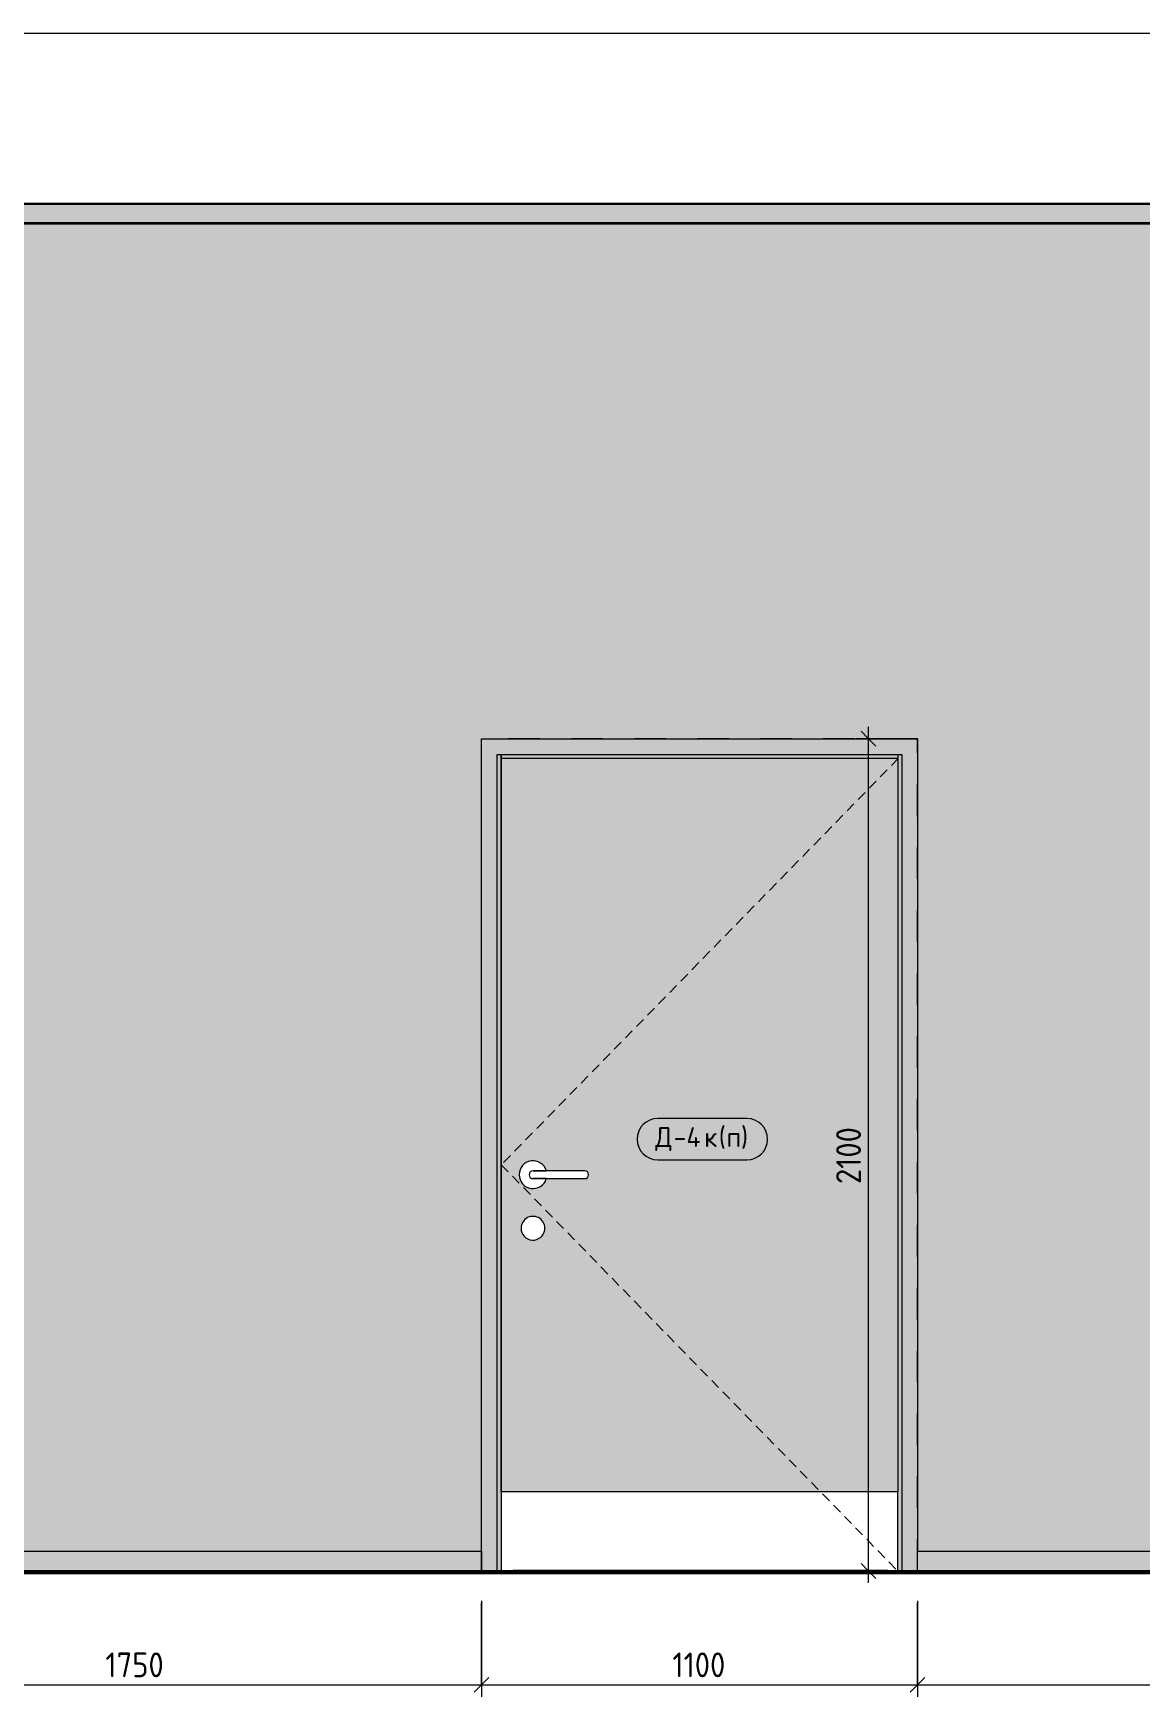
# Model space of a CAD drawing. Header units: millimetres. Extents: x 16345 to 138513, y -2470 to 23828.
# Drawn here: x 49569 to 52363, y 3883 to 8080 of the extents above; entities that cross this region are included whole.
import ezdxf

# ---------------------------------------------------------------- set-up
doc = ezdxf.new("R2010")
doc.units = ezdxf.units.MM
doc.linetypes.add('200_ШТРИХ__ш1_п0_6_', pattern=[40, 25, -15])
doc.linetypes.add('Штрих', pattern=[158.75, 79.375, -79.375])
for name, color, linetype, lineweight in [('A-ANNO-DIMS', 7, 'Continuous', 9), ('A-ANNO-DIMS-25', 7, 'Continuous', 9), ('A-DOOR', 7, 'Continuous', 9), ('A-DOOR-2', 7, '200_ШТРИХ__ш1_п0_6_', 9), ('A-DOOR-4', 7, 'Штрих', 9), ('A-DOOR-FRAM-1', 7, 'Continuous', 9), ('A-DOOR-IDEN', 7, 'Continuous', 9), ('A-FLOR', 7, 'Continuous', 9), ('A-GENM', 7, 'Continuous', 9), ('A-WALL-PATT', 7, 'Continuous', 9), ('I-WALL', 7, 'Continuous', 9)]:
    doc.layers.add(name, color=color, linetype=linetype, lineweight=lineweight)
for name, color, linetype, lineweight, true_color in [('A-CLNG-1', 7, 'Continuous', 9, 0x787878), ('A-CLNG-FNSH-1', 7, 'Continuous', 30, 0x3c3c3c), ('A-FLOR-FNSH-1', 7, 'Continuous', 30, 0x3c3c3c)]:
    doc.layers.add(name, color=color, linetype=linetype, lineweight=lineweight, true_color=true_color)
doc.styles.add('GOST Common_1', font='GOST_Common.ttf', dxfattribs={"height": 50})
doc.styles.add('ISOCPEUR_1', font='isocpeur.ttf', dxfattribs={"width": 0.9, "height": 62.5})
doc.dimstyles.new('ISO-2_5_0_9К_БОЛЬШОЙ_1', dxfattribs={"dimscale": 304.8, "dimtxt": 62.248823, "dimasz": 0.123031, "dimexe": 0.098425, "dimexo": 0.246063, "dimgap": 0, "dimtad": 1, "dimdec": 0, "dimrnd": 10, "dimzin": 0, "dimdsep": 46, "dimtxsty": 'ISOCPEUR_1', "dimblk1": 'OBLIQUE', "dimblk2": 'OBLIQUE', "dimsah": 1, "dimcen": 0.09, "dimdle": 0.098425, "dimazin": 0, "dimtfac": 1, "dimtdec": 4, "dimtix": 1, "dimtmove": 0, "dimatfit": 3, "dimfxl": 1, "dimtvp": 1, "dimtolj": 1, "dimtzin": 0, "dimarcsym": 2})

# ---------------------------------------------------------------- blocks, each defined once
blk = doc.blocks.new('110_Дверь_СКБ_1Ст_Внутренняя1 - Д-4к_п__1100x2100h_Артистические EI30-23985503-Развертка 2_28-7')
at = {"layer": 'A-DOOR'}
h = blk.add_hatch(color=256, dxfattribs=at)
h.paths.add_polyline_path([(-27410, 4400), (-26410, 4400), (-26410, 6250), (-27410, 6250), (-27410, 4680.3)])
h.paths.add_polyline_path([(-27332.1, 5035.1), (-27339.5, 5036.5), (-27346.2, 5039.8), (-27352, 5044.6), (-27356.3, 5050.6), (-27359.1, 5057.6), (-27360, 5065), (-27359, 5072.5), (-27356.3, 5079.5), (-27351.8, 5085.6), (-27345.9, 5090.4), (-27339.1, 5093.6), (-27331.6, 5095), (-27324.1, 5094.4), (-27316.9, 5092), (-27310.6, 5087.9), (-27305.5, 5082.3), (-27302, 5075.6), (-27300.2, 5068.3), (-27300.3, 5060.7), (-27302.3, 5053.5), (-27306, 5047), (-27311.2, 5041.6), (-27317.5, 5037.7), (-27324.7, 5035.5)])
h.paths.add_polyline_path([(-27330.5, 5165), (-27339.5, 5166.3), (-27347.8, 5169.9), (-27354.9, 5175.4), (-27360.4, 5182.7), (-27363.8, 5191), (-27365, 5200), (-27363.8, 5209), (-27360.4, 5217.3), (-27354.9, 5224.6), (-27347.8, 5230.1), (-27339.1, 5233.7), (-27330, 5234.9), (-27321.5, 5234), (-27313.1, 5230.7), (-27305.8, 5225.3), (-27300.1, 5218.3), (-27296.5, 5210), (-27200, 5210), (-27197.4, 5209.7), (-27195, 5208.7), (-27192.9, 5207.1), (-27191.3, 5205), (-27190.3, 5202.6), (-27190, 5200), (-27190.3, 5197.4), (-27191.3, 5195), (-27192.9, 5192.9), (-27195, 5191.3), (-27197.4, 5190.3), (-27200, 5190), (-27296.5, 5190), (-27300.1, 5181.7), (-27305.8, 5174.7), (-27313.1, 5169.3), (-27321.9, 5166), (-27330, 5165.1)])
at = {"layer": 'A-DOOR-FRAM-1'}
for points in [[(-26360, 4200), (-26360, 6300), (-27460, 6300), (-27460, 4200), (-27420, 4200), (-27420, 6260), (-26400, 6260), (-26400, 4200)], [(-27420, 4200), (-27410, 4200), (-27410, 6260), (-27420, 6260), (-27420, 4201.8)], [(-27410, 6250), (-26410, 6250), (-26410, 6260), (-27410, 6260)], [(-26400, 4200), (-26400, 6260), (-26410, 6260), (-26410, 4200)]]:
    blk.add_hatch(color=256, dxfattribs=at).paths.add_polyline_path(points)
at = {"layer": 'A-DOOR'}
for p, q in [((-26410, 6250), (-27410, 6250)), ((-27410, 4400), (-27410, 6250)), ((-26410, 6250), (-26410, 4400)), ((-27200, 5210), (-27330, 5210)), ((-27330, 5210), (-27296.5, 5210)), ((-27330, 5190), (-27200, 5190)), ((-27296.5, 5190), (-27330, 5190)), ((-26410, 4400), (-27410, 4400)), ((-27410, 4400), (-27410, 4200)), ((-26410, 4200), (-26410, 4400))]:
    blk.add_line(p, q, dxfattribs=at)
for centre, radius, start, end in [((-27330, 5200), 35, 16.6015, 180), ((-27330, 5200), 10, 90, 270), ((-27330, 5200), 10, 90, 270), ((-27200, 5200), 10, 270, 90), ((-27330, 5200), 35, 180, 343.3985), ((-27330, 5065), 30, 351.8301, 180), ((-27330, 5065), 30, 180, 351.8301)]:
    blk.add_arc(centre, radius, start, end, dxfattribs=at)
at = {"layer": 'A-DOOR-2'}
for p, q in [((-26408.6, 6250), (-27410, 5225)), ((-27410, 5225), (-26410, 4200))]:
    blk.add_line(p, q, dxfattribs=at)
at = {"layer": 'A-DOOR-4'}
for p, q in [((-26360, 6300), (-27460, 6300)), ((-27460, 4200), (-27460, 6300)), ((-26360, 6300), (-27460, 6300)), ((-27460, 4200), (-27460, 6300)), ((-26360, 4200), (-26360, 6300)), ((-26360, 4200), (-26360, 6300))]:
    blk.add_line(p, q, dxfattribs=at)
at = {"layer": 'A-DOOR-FRAM-1'}
for p, q in [((-27420, 4200), (-27420, 6260)), ((-27420, 6260), (-26400, 6260)), ((-27410, 6250), (-27410, 6260)), ((-27410, 6260), (-27410, 4400)), ((-26410, 6260), (-26410, 6250)), ((-26410, 6260), (-26410, 4400)), ((-26400, 6260), (-26400, 4200)), ((-26410, 6250), (-27410, 6250))]:
    blk.add_line(p, q, dxfattribs=at)
blk = doc.blocks.new('Плинтус - Плинтус темный _ст_школа_-32862081-Развертка 2_28-7')
at = {"layer": 'A-GENM'}
blk.add_hatch(color=256, dxfattribs=at).paths.add_polyline_path([(-27590.7, 4200), (-27460, 4200), (-27460, 4250), (-30945.7, 4250), (-30945.7, 4200), (-27674.6, 4200)])
for p, q in [((-30945.7, 4250), (-27460, 4250)), ((-27460, 4250), (-27460, 4200))]:
    blk.add_line(p, q, dxfattribs=at)
blk = doc.blocks.new('Плинтус - Плинтус темный _ст_школа_-32862082-Развертка 2_28-7')
at = {"layer": 'A-GENM'}
blk.add_hatch(color=256, dxfattribs=at).paths.add_polyline_path([(-25829.4, 4200), (-24370, 4200), (-24370, 4250), (-26360, 4250), (-26360, 4200), (-25871.3, 4200)])
for p, q in [((-26360, 4250), (-24370, 4250)), ((-26360, 4200), (-26360, 4250)), ((-24370, 4250), (-24370, 4200))]:
    blk.add_line(p, q, dxfattribs=at)
blk = doc.blocks.new('DIMBLOCK28-Развертка 2_28-7')
at = {"layer": 'A-ANNO-DIMS-25'}
for p, q in [((48949.8, 4125), (48949.8, 3882.8)), ((48949.8, 3912.8), (48949.8, 4120)), ((50699.6, 4125), (50699.6, 3882.8)), ((50699.6, 3912.8), (50699.6, 4120)), ((48949.8, 3912.8), (50699.6, 3912.8))]:
    blk.add_line(p, q, dxfattribs=at)
at = {"layer": 'A-ANNO-DIMS-25', "lineweight": 20}
for p, q in [((48949.8, 3912.8), (48931.1, 3894.1)), ((48949.8, 3912.8), (48968.6, 3931.6)), ((50699.6, 3912.8), (50680.8, 3894.1)), ((50699.6, 3912.8), (50718.3, 3931.6))]:
    blk.add_line(p, q, dxfattribs=at)
at = {"layer": 'A-ANNO-DIMS-25', "color": 0, "insert": (49751.1, 3994.5), "char_height": 62.5, "width": 176.691, "attachment_point": 1, "line_spacing_factor": 1.149209, "style": 'ISOCPEUR_1'}
blk.add_mtext('1750', dxfattribs=at)
blk = doc.blocks.new('_Oblique')
at = {"color": 0, "linetype": 'ByBlock', "lineweight": -2}
blk.add_line((-0.5, -0.5), (0.5, 0.5), dxfattribs=at)
blk = doc.blocks.new('DIMBLOCK29-Развертка 2_28-7')
at = {"layer": 'A-ANNO-DIMS-25'}
for p, q in [((50699.6, 4125), (50699.6, 3882.8)), ((50699.6, 3912.8), (50699.6, 4120)), ((51799.6, 4125), (51799.6, 3882.8)), ((51799.6, 3912.8), (51799.6, 4120)), ((50699.6, 3912.8), (51799.6, 3912.8))]:
    blk.add_line(p, q, dxfattribs=at)
at = {"layer": 'A-ANNO-DIMS-25', "lineweight": 20}
for p, q in [((50699.6, 3912.8), (50680.8, 3894.1)), ((50699.6, 3912.8), (50718.3, 3931.6)), ((51799.6, 3912.8), (51780.8, 3894.1)), ((51799.6, 3912.8), (51818.3, 3931.6))]:
    blk.add_line(p, q, dxfattribs=at)
at = {"layer": 'A-ANNO-DIMS-25', "color": 0, "insert": (51181.3, 3994.5), "char_height": 62.5, "width": 163.762, "attachment_point": 1, "line_spacing_factor": 1.149209, "style": 'ISOCPEUR_1'}
blk.add_mtext('1100', dxfattribs=at)
blk = doc.blocks.new('DIMBLOCK30-Развертка 2_28-7')
at = {"layer": 'A-ANNO-DIMS-25'}
for p, q in [((51799.6, 4125), (51799.6, 3882.8)), ((51799.6, 3912.8), (51799.6, 4120)), ((53789.6, 4125), (53789.6, 3882.8)), ((53789.6, 3912.8), (53789.6, 4120)), ((51799.6, 3912.8), (53789.6, 3912.8))]:
    blk.add_line(p, q, dxfattribs=at)
at = {"layer": 'A-ANNO-DIMS-25', "lineweight": 20}
for p, q in [((51799.6, 3912.8), (51780.8, 3894.1)), ((51799.6, 3912.8), (51818.3, 3931.6)), ((53789.6, 3912.8), (53770.8, 3894.1)), ((53789.6, 3912.8), (53808.3, 3931.6))]:
    blk.add_line(p, q, dxfattribs=at)
at = {"layer": 'A-ANNO-DIMS-25', "color": 0, "insert": (52720.9, 3994.5), "char_height": 62.5, "width": 176.691, "attachment_point": 1, "line_spacing_factor": 1.149209, "style": 'ISOCPEUR_1'}
blk.add_mtext('1990', dxfattribs=at)
blk = doc.blocks.new('DIMBLOCK33-Развертка 2_28-7')
at = {"layer": 'A-ANNO-DIMS-25'}
for p, q in [((51724.5, 6300), (51646, 6300)), ((51676, 4170), (51676, 6330)), ((51676, 6300), (51724.5, 6300)), ((51724.5, 4200), (51646, 4200)), ((51676, 4200), (51724.5, 4200))]:
    blk.add_line(p, q, dxfattribs=at)
at = {"layer": 'A-ANNO-DIMS-25', "lineweight": 20}
for p, q in [((51676, 6300), (51657.3, 6318.7)), ((51676, 6300), (51694.8, 6281.2)), ((51676, 4200), (51657.3, 4218.7)), ((51676, 4200), (51694.8, 4181.2))]:
    blk.add_line(p, q, dxfattribs=at)
at = {"layer": 'A-ANNO-DIMS-25', "color": 0, "insert": (51594.4, 5176.4), "char_height": 62.5, "width": 176.691, "attachment_point": 1, "rotation": 90, "line_spacing_factor": 1.149209, "style": 'ISOCPEUR_1'}
blk.add_mtext('2100', dxfattribs=at)
blk = doc.blocks.new('М_двери - Типоразмер_рамка-25223575-Развертка 2_28-7')
at = {"layer": 'A-DOOR-IDEN'}
for p, q in [((-26790.4, 5341.6), (-27015.3, 5341.6)), ((-27015.3, 5237.6), (-26790.4, 5237.6))]:
    blk.add_line(p, q, dxfattribs=at)
for centre, start, end in [((-27015.3, 5289.6), 90, 270), ((-26790.4, 5289.6), 270, 90)]:
    blk.add_arc(centre, 52, start, end, dxfattribs=at)

msp = doc.modelspace()

# ---------------------------------------------------------------- hatches: boundary and pattern name
at = {"layer": 'A-CLNG-1'}
msp.add_hatch(color=256, dxfattribs=at).paths.add_polyline_path([(55229.6, 7600), (57928.6, 7600), (57928.6, 7650), (47213.8, 7650), (47213.8, 7600), (53923.8, 7600)])
at = {"layer": 'A-FLOR'}
msp.add_hatch(color=256, dxfattribs=at).paths.add_polyline_path([(51182.9, 4200), (51724.6, 4200), (51724.6, 4202), (50779.6, 4202), (50779.6, 4200), (51140.4, 4200)])
at = {"layer": 'A-WALL-PATT'}
h = msp.add_hatch(color=256, dxfattribs=at)
h.paths.add_polyline_path([(53252.8, 4250), (53789.6, 4250), (53789.6, 7600), (48949.8, 7600), (48949.8, 4250), (50699.6, 4250), (50699.6, 6300), (51799.6, 6300), (51799.6, 4250), (52917.3, 4250)])
h.paths.add_polyline_path([(55265.8, 4250), (57909.6, 4250), (57909.6, 7600), (55229.6, 7600), (55229.6, 4250)])

# ---------------------------------------------------------------- linework, layer by layer
at = {"layer": 'A-CLNG-FNSH-1'}
for p, q in [((57928.6, 7650), (47213.8, 7650)), ((57928.6, 7601), (47213.8, 7601)), ((47213.8, 7600), (57928.6, 7600))]:
    msp.add_line(p, q, dxfattribs=at)
at = {"layer": 'A-FLOR'}
for p, q in [((47213.8, 8080), (57949.8, 8080)), ((50779.6, 4202), (50779.6, 4200)), ((50779.6, 4202), (51724.6, 4202)), ((51724.6, 4202), (51724.6, 4200))]:
    msp.add_line(p, q, dxfattribs=at)
at = {"layer": 'A-FLOR-FNSH-1'}
for p, q in [((53859.6, 4200), (47213.8, 4200)), ((47213.8, 4195), (57949.8, 4195))]:
    msp.add_line(p, q, dxfattribs=at)
at = {"layer": 'I-WALL'}
for p, q in [((50699.6, 4250), (50699.6, 6300)), ((50699.6, 6300), (51799.6, 6300)), ((51799.6, 6300), (51799.6, 4250))]:
    msp.add_line(p, q, dxfattribs=at)

# ---------------------------------------------------------------- block references
at = {"layer": 'A-DOOR'}
msp.add_blockref('110_Дверь_СКБ_1Ст_Внутренняя1 - Д-4к_п__1100x2100h_Артистические EI30-23985503-Развертка 2_28-7', (78159.6, 0), dxfattribs=at)
at = {"layer": 'A-DOOR-IDEN'}
msp.add_blockref('М_двери - Типоразмер_рамка-25223575-Развертка 2_28-7', (78159.6, 0), dxfattribs=at)
at = {"layer": 'A-GENM'}
for name in ['Плинтус - Плинтус темный _ст_школа_-32862081-Развертка 2_28-7', 'Плинтус - Плинтус темный _ст_школа_-32862082-Развертка 2_28-7']:
    msp.add_blockref(name, (78159.6, 0), dxfattribs=at)

# ---------------------------------------------------------------- texts
at = {"layer": 'A-DOOR-IDEN', "char_height": 50, "attachment_point": 1, "style": 'GOST Common_1'}
for s, insert, width in [('\\fGOST Common|b0|i0|c204|p34|;Д', (51137.8, 5320), 56.118), ('-4', (51184.1, 5320), 94.198), ('\\fGOST Common|b0|i0|c204|p34|;к', (51261.8, 5320), 44.093), ('\\fGOST Common|b0|i0|c204|p34|;(', (51298.2, 5320), 24.051), ('\\fGOST Common|b0|i0|c204|p34|;п', (51318, 5320), 44.093), ('\\fGOST Common|b0|i0|c204|p34|;)', (51354.4, 5320), 24.051)]:
    msp.add_mtext(s, dxfattribs=dict(at, insert=insert, width=width))

# ---------------------------------------------------------------- dimensions: what is measured, and where the dimension line sits
at = {"layer": 'A-ANNO-DIMS'}
dim = msp.add_linear_dim(base=(51676, 6300), p1=(51649.5, 4200), p2=(51649.5, 6300), angle=90, dimstyle='ISO-2_5_0_9К_БОЛЬШОЙ_1', override={"dimpost": '<>', "dimfxl": 2100}, dxfattribs=at)
dim.commit()
dim.dimension.update_dxf_attribs({"geometry": 'DIMBLOCK33-Развертка 2_28-7', "text_midpoint": (51644.8, 5250)})
for base, p1, p2, override, picture, middle in [((50699.6, 3912.8), (48949.8, 4200), (50699.6, 4200), {"dimpost": '<>', "dimfxl": 1749.743467}, 'DIMBLOCK28-Развертка 2_28-7', (49824.7, 3944.1)), ((51799.6, 3912.8), (50699.6, 4200), (51799.6, 4200), {"dimpost": '<>', "dimfxl": 1100}, 'DIMBLOCK29-Развертка 2_28-7', (51249.6, 3944.1)), ((53789.6, 3912.8), (51799.6, 4200), (53789.6, 4200), {"dimpost": '<>', "dimfxl": 1990.000009}, 'DIMBLOCK30-Развертка 2_28-7', (52794.6, 3944.1))]:
    dim = msp.add_linear_dim(base=base, p1=p1, p2=p2, dimstyle='ISO-2_5_0_9К_БОЛЬШОЙ_1', override=override, dxfattribs=at)
    dim.commit()
    dim.dimension.update_dxf_attribs({"geometry": picture, "text_midpoint": middle})

doc.saveas('drawing.dxf')
